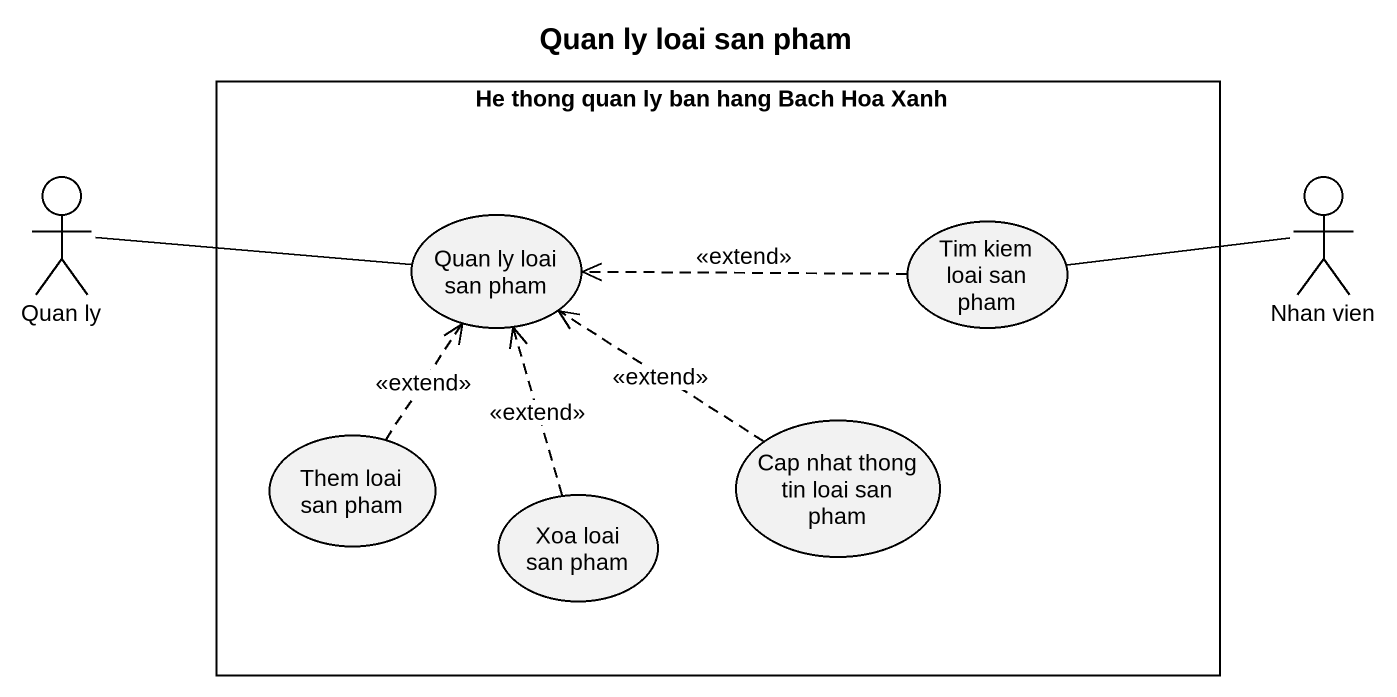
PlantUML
@startuml
title Quan ly loai san pham
rectangle "He thong quan ly ban hang Bach Hoa Xanh" as He_thong_quan_ly_ban_hang {
  usecase "Quan ly loai san pham" as Quan_ly_loai_san_pham
  usecase "Tim kiem loai san pham" as Tim_kiem_loai_san_pham
  usecase "Cap nhat thong tin loai san pham" as Cap_nhat_thong_tin_loai_san
  usecase "Them loai san pham" as Them_loai_san_pham
  usecase "Xoa loai san pham" as Xoa_loai_san_pham
}
actor "Quan ly" as Quan_ly
actor "Nhan vien" as Nhan_vien
Quan_ly -right- Quan_ly_loai_san_pham
Tim_kiem_loai_san_pham .left.> Quan_ly_loai_san_pham : <<extend>>
Nhan_vien -left- Tim_kiem_loai_san_pham
Cap_nhat_thong_tin_loai_san .up.> Quan_ly_loai_san_pham : <<extend>>
Them_loai_san_pham .up.> Quan_ly_loai_san_pham : <<extend>>
Xoa_loai_san_pham .up.> Quan_ly_loai_san_pham : <<extend>>
@enduml
